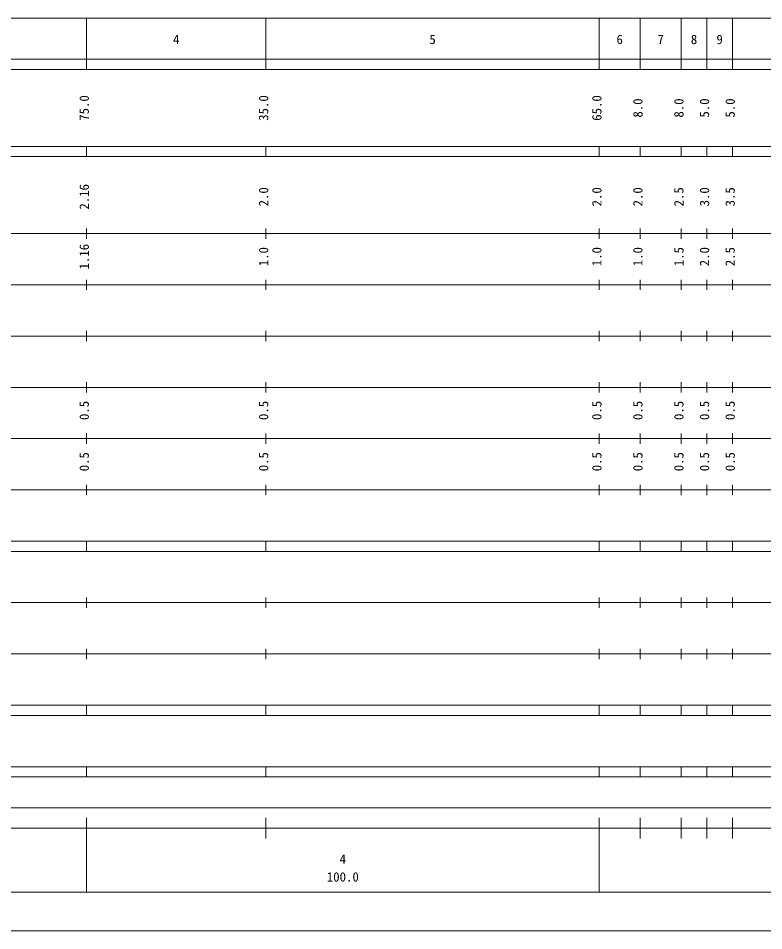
# Model space of a CAD drawing. Units: millimetres on the paper, enlarged 1000 times. Extents: x 62629 to 702629, y 4380 to 364380.
# Drawn here: x 277304 to 422732, y 4380 to 182380 of the extents above; entities that cross this region are included whole.
import ezdxf
from ezdxf.enums import TextEntityAlignment as Align

# ---------------------------------------------------------------- set-up
doc = ezdxf.new("R2010")
doc.units = ezdxf.units.MM
doc.header["$LTSCALE"] = 1000
doc.layers.add('S-SUV', color=7, linetype='Continuous', lineweight=13)
doc.styles.add('ＭＳ ゴシック', font='')
doc.styles.get('ＭＳ ゴシック').set_extended_font_data('MS Gothic')

msp = doc.modelspace()

# ---------------------------------------------------------------- linework, layer by layer
at = {"layer": 'S-SUV'}
for p, q in [((90629, 182380), (601629, 182380)), ((290629, 172380), (290629, 182380)), ((325629, 172380), (325629, 182380)), ((390629, 172380), (390629, 182380)), ((398629, 172380), (398629, 182380)), ((406629, 172380), (406629, 182380)), ((411629, 172380), (411629, 182380)), ((416629, 172380), (416629, 182380)), ((62629, 174380), (601629, 174380)), ((62629, 172380), (601629, 172380)), ((62629, 157380), (601629, 157380)), ((290629, 155380), (290629, 157380)), ((325629, 155380), (325629, 157380)), ((390629, 155380), (390629, 157380)), ((398629, 155380), (398629, 157380)), ((406629, 155380), (406629, 157380)), ((411629, 155380), (411629, 157380)), ((416629, 155380), (416629, 157380)), ((62629, 155380), (601629, 155380)), ((290629, 139380), (290629, 141380)), ((325629, 139380), (325629, 141380)), ((390629, 139380), (390629, 141380)), ((398629, 139380), (398629, 141380)), ((406629, 139380), (406629, 141380)), ((411629, 139380), (411629, 141380)), ((416629, 139380), (416629, 141380)), ((62629, 140380), (601629, 140380)), ((68629, 130380), (601629, 130380)), ((290629, 129380), (290629, 131380)), ((325629, 129380), (325629, 131380)), ((390629, 129380), (390629, 131380)), ((398629, 129380), (398629, 131380)), ((406629, 129380), (406629, 131380)), ((411629, 129380), (411629, 131380)), ((416629, 129380), (416629, 131380)), ((290629, 119380), (290629, 121380)), ((325629, 119380), (325629, 121380)), ((390629, 119380), (390629, 121380)), ((398629, 119380), (398629, 121380)), ((406629, 119380), (406629, 121380)), ((411629, 119380), (411629, 121380)), ((416629, 119380), (416629, 121380)), ((74629, 120380), (601629, 120380)), ((68629, 110380), (601629, 110380)), ((290629, 109380), (290629, 111380)), ((325629, 109380), (325629, 111380)), ((390629, 109380), (390629, 111380)), ((398629, 109380), (398629, 111380)), ((406629, 109380), (406629, 111380)), ((411629, 109380), (411629, 111380)), ((416629, 109380), (416629, 111380)), ((74629, 100380), (601629, 100380)), ((290629, 99380), (290629, 101380)), ((325629, 99380), (325629, 101380)), ((390629, 99380), (390629, 101380)), ((398629, 99380), (398629, 101380)), ((406629, 99380), (406629, 101380)), ((411629, 99380), (411629, 101380)), ((416629, 99380), (416629, 101380)), ((290629, 89380), (290629, 91380)), ((325629, 89380), (325629, 91380)), ((390629, 89380), (390629, 91380)), ((398629, 89380), (398629, 91380)), ((406629, 89380), (406629, 91380)), ((411629, 89380), (411629, 91380)), ((416629, 89380), (416629, 91380)), ((68629, 90380), (601629, 90380)), ((62629, 80380), (601629, 80380)), ((290629, 78380), (290629, 80380)), ((325629, 78380), (325629, 80380)), ((390629, 78380), (390629, 80380)), ((398629, 78380), (398629, 80380)), ((406629, 78380), (406629, 80380)), ((411629, 78380), (411629, 80380)), ((416629, 78380), (416629, 80380)), ((62629, 78380), (601629, 78380)), ((71629, 68380), (601629, 68380)), ((290629, 67380), (290629, 69380)), ((325629, 67380), (325629, 69380)), ((390629, 67380), (390629, 69380)), ((398629, 67380), (398629, 69380)), ((406629, 67380), (406629, 69380)), ((411629, 67380), (411629, 69380)), ((416629, 67380), (416629, 69380)), ((290629, 57380), (290629, 59380)), ((325629, 57380), (325629, 59380)), ((390629, 57380), (390629, 59380)), ((398629, 57380), (398629, 59380)), ((406629, 57380), (406629, 59380)), ((411629, 57380), (411629, 59380)), ((416629, 57380), (416629, 59380)), ((62629, 58380), (601629, 58380)), ((62629, 48380), (601629, 48380)), ((290629, 46380), (290629, 48380)), ((325629, 46380), (325629, 48380)), ((390629, 46380), (390629, 48380)), ((398629, 46380), (398629, 48380)), ((406629, 46380), (406629, 48380)), ((411629, 46380), (411629, 48380)), ((416629, 46380), (416629, 48380)), ((62629, 46380), (601629, 46380)), ((62629, 36380), (601629, 36380)), ((290629, 34380), (290629, 36380)), ((325629, 34380), (325629, 36380)), ((390629, 34380), (390629, 36380)), ((398629, 34380), (398629, 36380)), ((406629, 34380), (406629, 36380)), ((411629, 34380), (411629, 36380)), ((416629, 34380), (416629, 36380)), ((62629, 34380), (601629, 34380)), ((92129, 28380), (589129, 28380)), ((290629, 11880), (290629, 26380)), ((325629, 22380), (325629, 26380)), ((390629, 11880), (390629, 26380)), ((398629, 22380), (398629, 26380)), ((406629, 22380), (406629, 26380)), ((411629, 22380), (411629, 26380)), ((416629, 22380), (416629, 26380)), ((62629, 24380), (601629, 24380)), ((90629, 11880), (601629, 11880)), ((62629, 4380), (702629, 4380))]:
    msp.add_line(p, q, dxfattribs=at)

# ---------------------------------------------------------------- texts
at = {"layer": 'S-SUV', "style": 'ＭＳ ゴシック'}
for s, p in [('4', (307504, 176785)), ('5', (357504, 176785)), ('6', (394004, 176785)), ('7', (402004, 176785)), ('8', (408504, 176785)), ('9', (413504, 176785)), ('4', (340004, 16903)), ('100.0', (337504, 13413))]:
    msp.add_text(s, height=1833, dxfattribs=at).set_placement(p, align=Align.BOTTOM_LEFT)
for s, p in [('75.0', (291629, 162380)), ('35.0', (326629, 162380)), ('65.0', (391629, 162380)), ('8.0', (399629, 163005)), ('8.0', (407629, 163005)), ('5.0', (412629, 163005)), ('5.0', (417629, 163005)), ('2.16', (291629, 145054)), ('2.0', (326629, 145679)), ('2.0', (391629, 145679)), ('2.0', (399629, 145679)), ('2.5', (407629, 145679)), ('3.0', (412629, 145679)), ('3.5', (417629, 145679)), ('1.16', (291629, 133380)), ('1.0', (326629, 134005)), ('1.0', (391629, 134005)), ('1.0', (399629, 134005)), ('1.5', (407629, 134005)), ('2.0', (412629, 134005)), ('2.5', (417629, 134005)), ('0.5', (291629, 104005)), ('0.5', (326629, 104005)), ('0.5', (391629, 104005)), ('0.5', (399629, 104005)), ('0.5', (407629, 104005)), ('0.5', (412629, 104005)), ('0.5', (417629, 104005)), ('0.5', (291629, 94005)), ('0.5', (326629, 94005)), ('0.5', (391629, 94005)), ('0.5', (399629, 94005)), ('0.5', (407629, 94005)), ('0.5', (412629, 94005)), ('0.5', (417629, 94005))]:
    msp.add_text(s, height=1833, rotation=90, dxfattribs=at).set_placement(p, align=Align.BOTTOM_LEFT)

doc.saveas('drawing.dxf')
